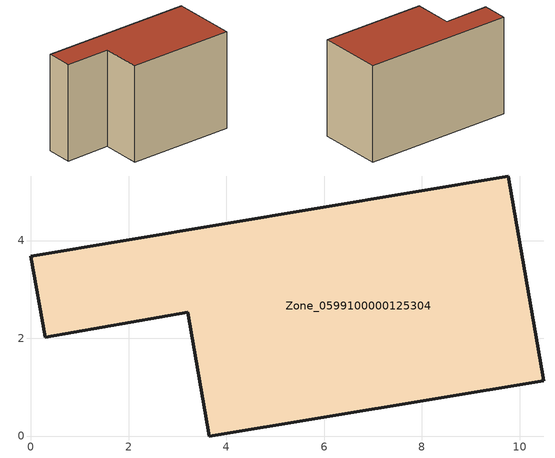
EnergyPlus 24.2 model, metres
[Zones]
Zone_0599100000125304
 floor ground (C_G): 3.21,2.53 0.29,2.02 0,3.68 9.77,5.32 10.49,1.13 3.65,0 z0
 wall outside (C_F): 9.77,5.32 0,3.68 0.29,2.02 3.21,2.53 3.65,0 10.49,1.13 9.77,5.32 z0:6.39
 roof outside (C_R): 3.65,0 10.49,1.13 9.77,5.32 0,3.68 0.29,2.02 3.21,2.53 z6.39
[BUILDING]
Pand.0599100000125304: North Axis=0; Terrain=City; Loads Convergence Tolerance Value=0.04; Temperature Convergence Tolerance Value=0.4; Solar Distribution=FullExterior; Maximum Number of Warmup Days=25; Minimum Number of Warmup Days=1
[Site:Location]
Rotterdam.The.Hague.AP_ZH_NLD Design_Conditions: Latitude=51.96; Longitude=4.45; Time Zone=1; Elevation=-4.5
[SITE:GROUNDTEMPERATURE:BUILDINGSURFACE]
18, 18, 18, 18, 18, 18, 18, 18, 18, 18, 18, 18
[MATERIAL] Thermal Absorptance=0.9; Solar Absorptance=0.7; Visible Absorptance=0.7
Name | Roughness | Thickness | Conductivity | Density | Specific Heat
G.TI.1946 | MediumSmooth | 0.15 | 1 | 540 | 1210
F.TI.1946 | Rough | 0.3 | 0.857143 | 1920 | 840
R.TI.1946 | MediumRough | 0.2 | 0.1 | 1500 | 1000
[CONSTRUCTION]
C_G: G.TI.1946
C_F: F.TI.1946
C_R: R.TI.1946
[ZONE]
Zone_0599100000125304: Type=1; Multiplier=1; Ceiling Height=Autocalculate; Volume=Autocalculate; Floor Area=autocalculate; Part of Total Floor Area=Yes
[ZONEINFILTRATION:DESIGNFLOWRATE]
Infil_Zone_0599100000125304: Zone or ZoneList or Space or SpaceList=Zone_0599100000125304; Schedule=AlwaysOn; Design Flow Rate Calculation Method=Flow/Area; Flow Rate per Floor Area=0.003; Constant Term Coefficient=1; Temperature Term Coefficient=0; Velocity Term Coefficient=0; Velocity Squared Term Coefficient=0
[HVACTEMPLATE:ZONE:IDEALLOADSAIRSYSTEM]
Zone_0599100000125304: Maximum Heating Supply Air Temperature=50; Minimum Cooling Supply Air Temperature=13; Maximum Heating Supply Air Humidity Ratio=0.0156; Minimum Cooling Supply Air Humidity Ratio=0.0077; Heating Limit=NoLimit; Cooling Limit=NoLimit; Dehumidification Control Type=ConstantSensibleHeatRatio; Cooling Sensible Heat Ratio=0.7; Dehumidification Setpoint=60; Humidification Control Type=None; Humidification Setpoint=30; Outdoor Air Method=None; Outdoor Air Flow Rate per Person=0.00944; Outdoor Air Flow Rate per Zone Floor Area=0; Outdoor Air Flow Rate per Zone=0; Demand Controlled Ventilation Type=None; Outdoor Air Economizer Type=NoEconomizer; Heat Recovery Type=None; Sensible Heat Recovery Effectiveness=0.7; Latent Heat Recovery Effectiveness=0.65
[ZONECONTROL:THERMOSTAT]
ThermostatControl_Zone_0599100000125304: Zone or ZoneList=Zone_0599100000125304; Control Type Schedule=DualSetpointControlType; Control 1=Thermostat_Zone_0599100000125304; Temperature Difference Between Cutout And Setpoint=0
[THERMOSTATSETPOINT:DUALSETPOINT]
Thermostat_Zone_0599100000125304: Heating Setpoint Temperature Schedule=HeatingSetpoint_Zone_0599100000125304; Cooling Setpoint Temperature Schedule=CoolingSetpoint_Zone_0599100000125304
[SCHEDULE:COMPACT]
HeatingSetpoint_Zone_0599100000125304: Through: 12/31, For: AllDays, Until: 24:00, 21
CoolingSetpoint_Zone_0599100000125304: Through: 12/31, For: AllDays, Until: 24:00, 24
DualSetpointControlType: Through: 12/31, For: AllDays, Until: 24:00, 4
AlwaysOn: Through: 12/31, For: AllDays, Until: 24:00, 1
